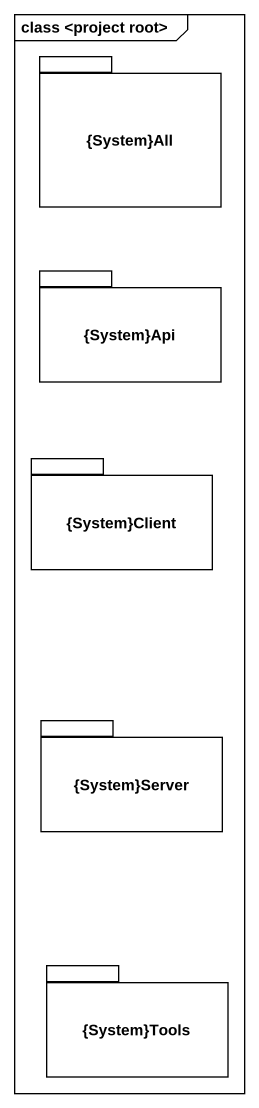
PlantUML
@startuml
mainframe class <project root>
package "{System}All" as System_All {
}
package "{System}Api" as System_Api {
}
package "{System}Client" as System_Client {
}
package "{System}Server" as System_Server {
}
package "{System}Tools" as System_Tools {
}
@enduml
